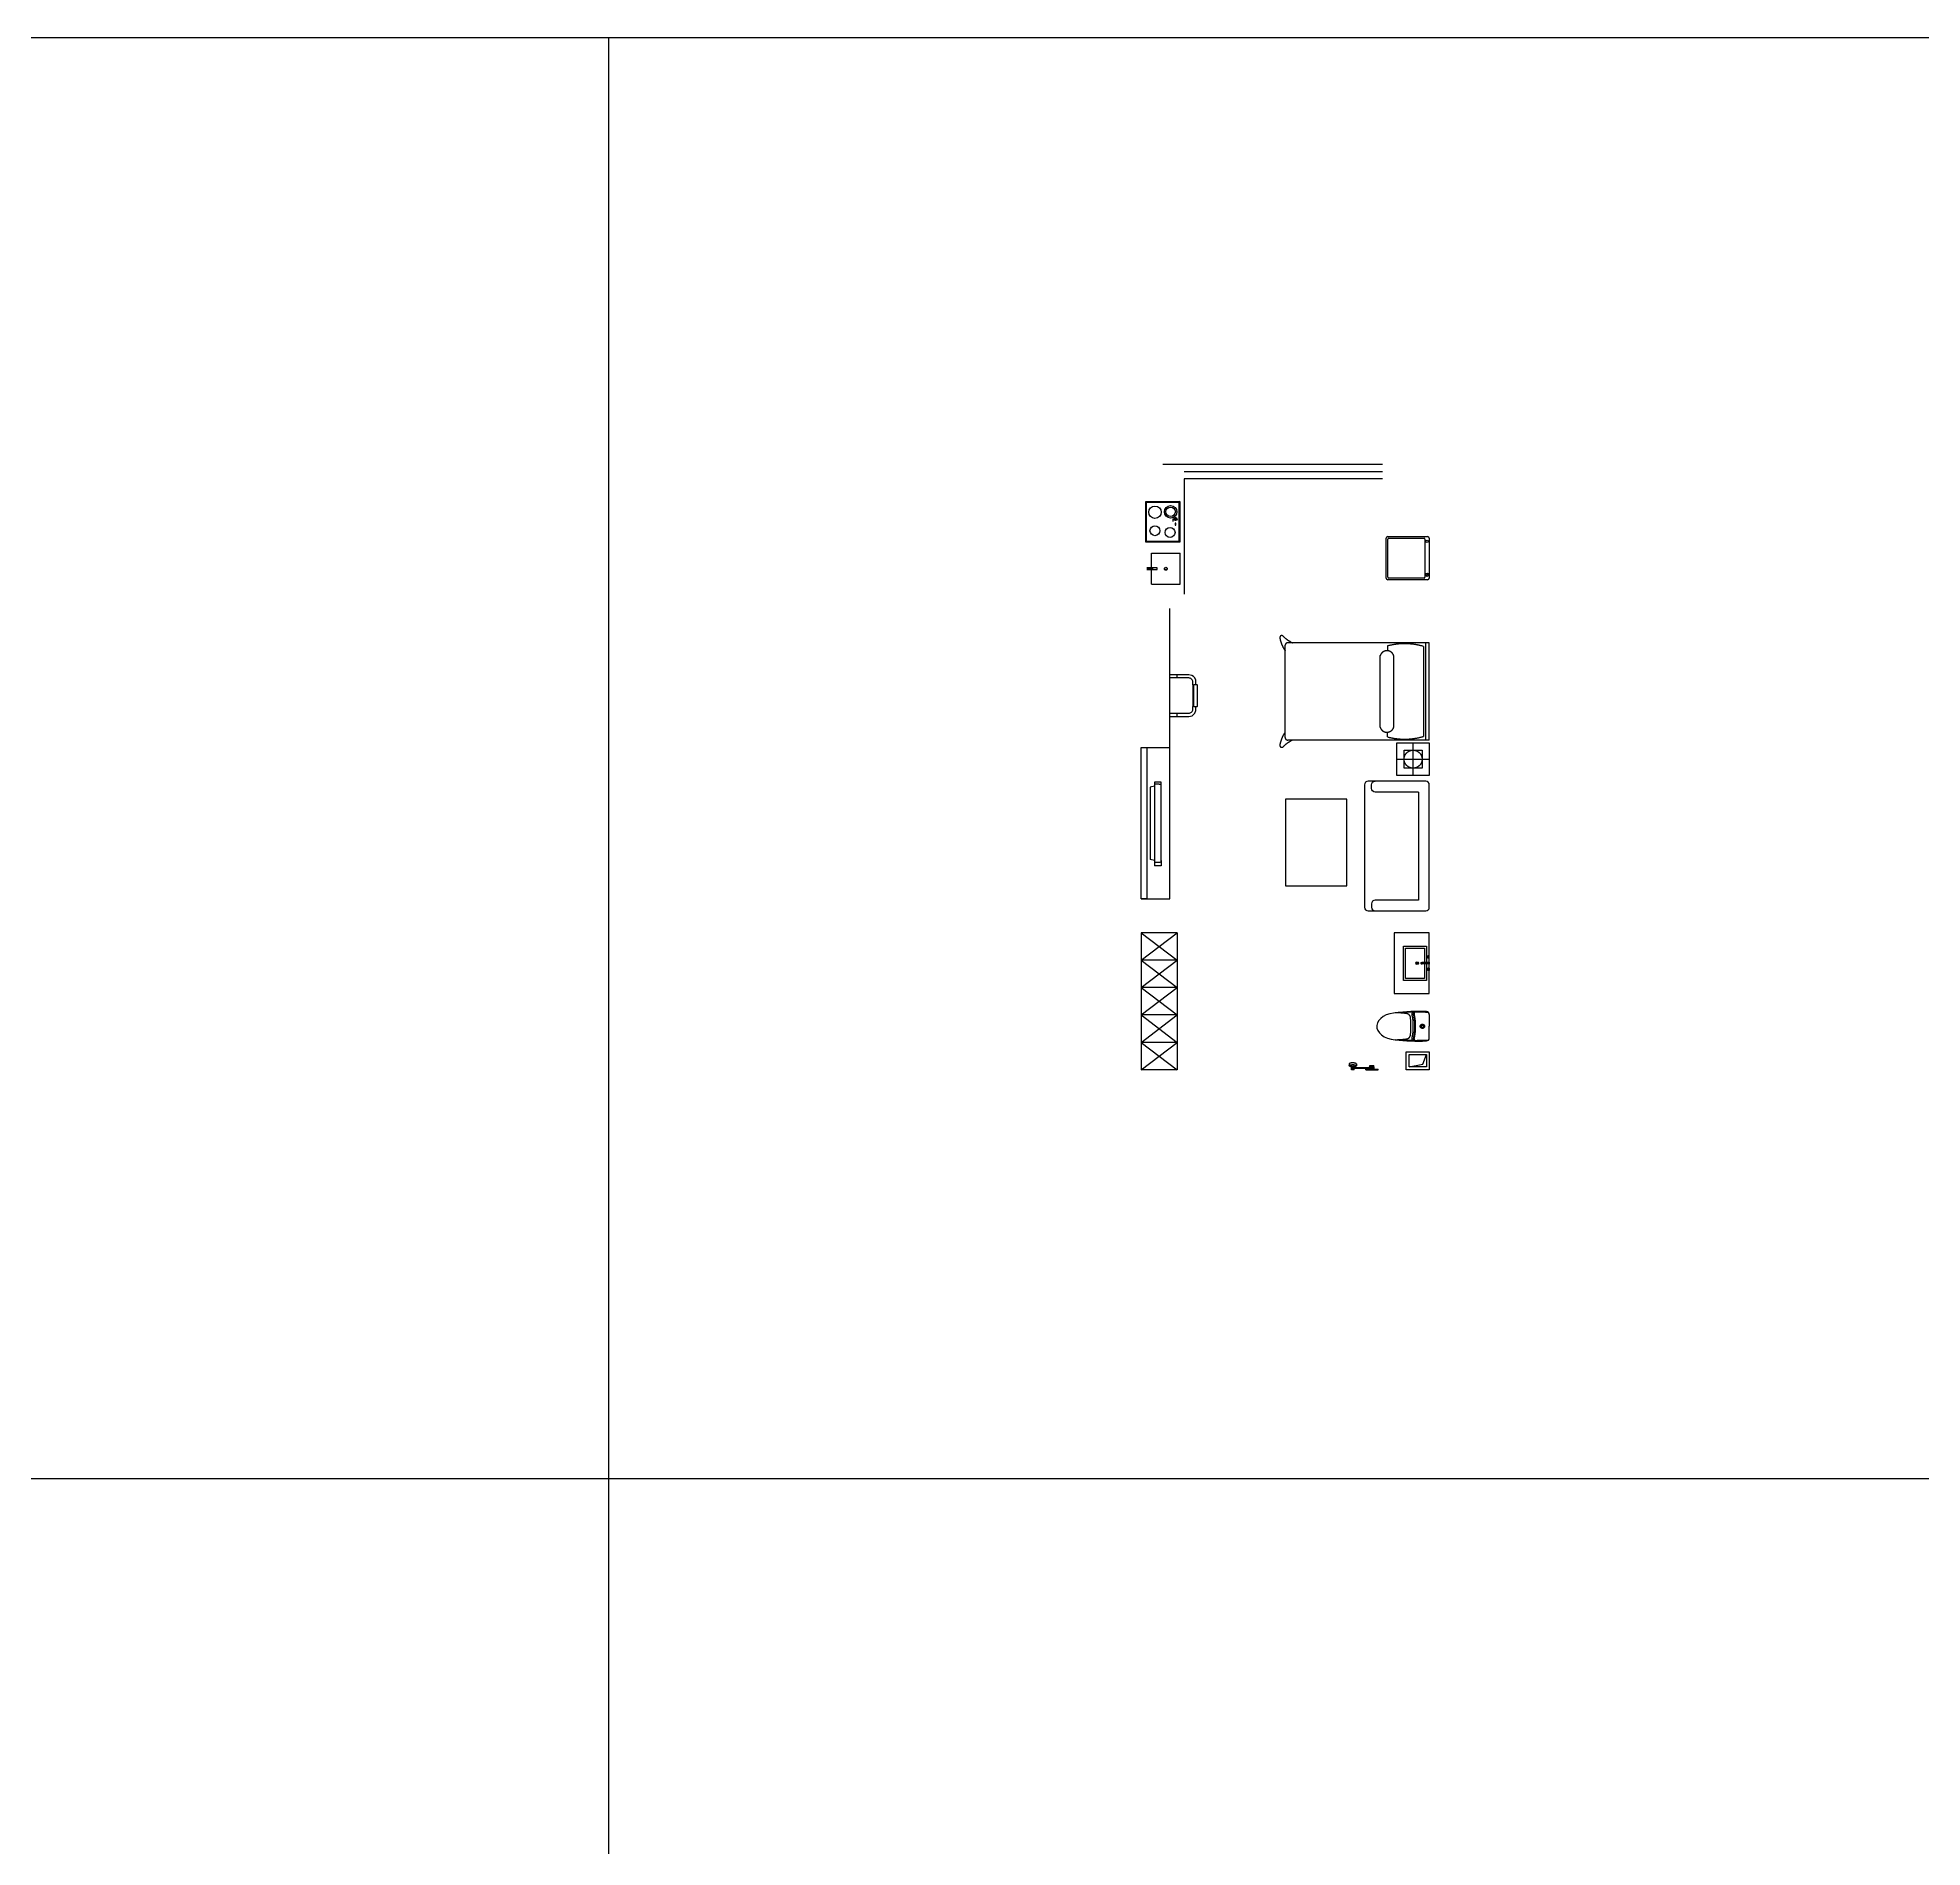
# Model space of a CAD drawing. Extents: x 64524 to 106254978, y -22354 to 20449254.
# Drawn here: x 106127057 to 106153212, y 19862100 to 19887214 of the extents above; entities that cross this region are included whole.
import ezdxf

# ---------------------------------------------------------------- set-up
doc = ezdxf.new("R2010")
doc.units = 0
doc.header["$LTSCALE"] = 1000
doc.header["$MEASUREMENT"] = 0
doc.linetypes.add('DASH', pattern=[0.35, 0.25, -0.1])
doc.layers.get('0').update_dxf_attribs({"color": 255, "linetype": 'CONTINUOUS'})
for name, color, linetype in [('B不可动建筑图层', 6, 'CONTINUOUS'), ('DOOR_FIRE_TEXT', 7, 'CONTINUOUS'), ('J家具', 4, 'CONTINUOUS'), ('K可动模块', 4, 'CONTINUOUS'), ('LVTRY', 252, 'CONTINUOUS'), ('阳台', 6, 'CONTINUOUS')]:
    doc.layers.add(name, color=color, linetype=linetype)
doc.styles.add('ROMANS', font='romans.shx', dxfattribs={"width": 0.5})

# ---------------------------------------------------------------- blocks, each defined once
blk = doc.blocks.new('$plan$00000401')
for p, q in [((-276, 0), (276, 0)), ((-300, -576), (-300, -24)), ((-276, -528), (-276, -36)), ((-264, -24), (264, -24)), ((276, -36), (276, -528)), ((300, -24), (300, -576)), ((276, -600), (-276, -600)), ((264, -540), (-264, -540))]:
    blk.add_line(p, q)
at = {"lineweight": 13}
blk.add_line((-218, -582), (-242, -558), dxfattribs=at)
for centre, radius in [((-230, -570), 23.2), ((234, -568), 17.2)]:
    blk.add_circle(centre, radius)
blk.add_circle((-230, -570), 17.2, dxfattribs=at)
for centre, radius, start, end in [((-276, -24), 24, 90, 180), ((276, -24), 24, 0, 90), ((-264, -36), 12, 90, 180), ((264, -36), 12, 0, 90), ((-276, -576), 24, 180, 270), ((-264, -528), 12, 180, 270), ((264, -528), 12, 270, 0), ((276, -576), 24, 270, 0)]:
    blk.add_arc(centre, radius, start, end)
blk = doc.blocks.new('xiyiji2')
blk.add_blockref('$plan$00000401', (300, 0))

msp = doc.modelspace()

# ---------------------------------------------------------------- linework, layer by layer
at = {"linetype": 'Continuous'}
for p, q in [((106254978, 19887214), (106054978, 19887214)), ((106134978, 19887214), (106134978, 19827214)), ((106254978, 19867214), (106054978, 19867214))]:
    msp.add_line(p, q, dxfattribs=at)
at = {"layer": 'B不可动建筑图层', "color": 6}
msp.add_line((106145720, 19881291), (106142670, 19881291), dxfattribs=at)
at = {"layer": 'DOOR_FIRE_TEXT', "color": 4, "linetype": 'ByBlock', "extrusion": (-1.36181e-08, 7.05691e-19, 1)}
for p, q in [((106143032, 19878373, 0), (106142770, 19878373)), ((106143074, 19878364, 0), (106143032, 19878373, 0)), ((106143096, 19878349, 0), (106143074, 19878364, 0)), ((106143115, 19878330, 0), (106143096, 19878349, 0)), ((106143128, 19878299, 0), (106143115, 19878330, 0)), ((106143132, 19878273, 0), (106143128, 19878299, 0)), ((106143132, 19878235, 0), (106143132, 19878273, 0)), ((106143143, 19878235, 0), (106143132, 19878235, 0)), ((106143150, 19878232, 0), (106143143, 19878235, 0)), ((106143153, 19878225, 0), (106143150, 19878232, 0)), ((106143153, 19877941, 0), (106143153, 19878225, 0)), ((106142770, 19877793), (106143032, 19877793, 0)), ((106143032, 19877793, 0), (106143077, 19877802, 0)), ((106143077, 19877802, 0), (106143118, 19877840, 0)), ((106143118, 19877840, 0), (106143132, 19877878, 0)), ((106143132, 19877878, 0), (106143132, 19877931, 0)), ((106143132, 19877931, 0), (106143143, 19877931, 0)), ((106143143, 19877931, 0), (106143150, 19877934, 0)), ((106143150, 19877934, 0), (106143153, 19877941, 0))]:
    msp.add_line(p, q, dxfattribs=at)
at = {"layer": 'J家具'}
for p, q in [((106142970, 19881091), (106142970, 19879491)), ((106142445, 19880766, 3), (106142434, 19880777)), ((106142907, 19880777, -1), (106142896, 19880766, 3)), ((106142809, 19880520, 1), (106142817, 19880520, 1)), ((106142844, 19880534, 1), (106142852, 19880534, 1)), ((106142844, 19880463, 1), (106142852, 19880463, 1)), ((106142434, 19880212), (106142445, 19880223, 3)), ((106142907, 19880212, -1), (106142896, 19880223, 3)), ((106142770, 19876751), (106142770, 19879291)), ((106142370, 19877362), (106142453, 19877362)), ((106142370, 19875262), (106142370, 19877362)), ((106142370, 19877362), (106142770, 19877362)), ((106142453, 19875262), (106142453, 19877362)), ((106142770, 19875262), (106142770, 19877362)), ((106142558, 19876828), (106142496, 19876813)), ((106142496, 19876813), (106142496, 19875809)), ((106142554, 19876880), (106142554, 19876774)), ((106142651, 19876880), (106142554, 19876880)), ((106142621, 19876852), (106142558, 19876852)), ((106142558, 19876852), (106142558, 19875770)), ((106142651, 19876788), (106142651, 19876880)), ((106142651, 19875796), (106142651, 19876826)), ((106142558, 19875794), (106142496, 19875809)), ((106142554, 19875848), (106142554, 19875721)), ((106142651, 19875721), (106142554, 19875721)), ((106142558, 19875770), (106142621, 19875770)), ((106142651, 19875796), (106142651, 19875721)), ((106142453, 19875262), (106142370, 19875262)), ((106142370, 19875262), (106142770, 19875262)), ((106142370, 19874791, 0), (106142370, 19872891, 0)), ((106142870, 19874791), (106142370, 19874791)), ((106142870, 19874791, 0), (106142870, 19872891, 0)), ((106142870, 19874411), (106142370, 19874411)), ((106142870, 19874031), (106142370, 19874031)), ((106142870, 19873651), (106142370, 19873651)), ((106146370, 19873658), (106146370, 19873494)), ((106142870, 19873271), (106142370, 19873271)), ((106146370, 19873331), (106146370, 19873494)), ((106142870, 19872891, 0), (106142370, 19872891, 0))]:
    msp.add_line(p, q, dxfattribs=at)
at = {"layer": 'J家具', "linetype": 'DASH', "ltscale": 150}
for p, q in [((106144370, 19878706), (106144370, 19878781)), ((106144473, 19878816), (106144405, 19878816)), ((106145470, 19878816), (106144473, 19878816)), ((106146370, 19878816), (106145465, 19878816)), ((106146320, 19877466), (106146320, 19878816)), ((106146370, 19877466), (106146370, 19878816)), ((106144370, 19877576), (106144370, 19878706)), ((106144370, 19877501), (106144370, 19877576)), ((106144473, 19877466), (106144405, 19877466)), ((106145687, 19877466), (106144473, 19877466)), ((106146370, 19877466), (106145687, 19877466)), ((106145920, 19877426), (106146370, 19877426)), ((106145920, 19876976), (106145920, 19877426)), ((106146370, 19877426), (106146370, 19876976)), ((106146370, 19876976), (106145920, 19876976))]:
    msp.add_line(p, q, dxfattribs=at)
at = {"layer": 'J家具', "color": 251, "linetype": 'DASH', "ltscale": 150}
for p, q in [((106145791, 19878773), (106145791, 19878706)), ((106146289, 19878766), (106146289, 19877516)), ((106145688, 19878547), (106145688, 19878638)), ((106145688, 19877644), (106145688, 19878638)), ((106145876, 19877644), (106145876, 19878638)), ((106145791, 19877509), (106145791, 19877576)), ((106145920, 19877201), (106146370, 19877201)), ((106146020, 19877326), (106146270, 19877326)), ((106146020, 19877076), (106146020, 19877326)), ((106146145, 19876976), (106146145, 19877426)), ((106146270, 19877326), (106146270, 19877076)), ((106146270, 19877076), (106146020, 19877076))]:
    msp.add_line(p, q, dxfattribs=at)
at = {"layer": 'J家具', "extrusion": (1.12917e-07, -2.4151e-06, 1)}
msp.add_line((106146220, 19876745, 0), (106146220, 19875245, 0), dxfattribs=at)
at = {"layer": 'J家具', "color": 251, "ltscale": 150}
for p, q in [((106142370, 19874791), (106142870, 19874411, 0)), ((106142370, 19874411, 0), (106142870, 19874791)), ((106142370, 19874411), (106142870, 19874031, 0)), ((106142370, 19874031), (106142870, 19874411)), ((106142370, 19874031), (106142870, 19873651, 0)), ((106142370, 19873651), (106142870, 19874031)), ((106142370, 19873651), (106142870, 19873271)), ((106142370, 19873271, 0), (106142870, 19873651)), ((106142370, 19873271, 0), (106142870, 19872891, 0)), ((106142370, 19872891), (106142870, 19873271))]:
    msp.add_line(p, q, dxfattribs=at)
at = {"layer": 'J家具', "extrusion": (-7.05688e-19, -1.36181e-08, 1)}
for p, q in [((106146259, 19874379, 0), (106146269, 19874380, 0)), ((106146259, 19874361, 0), (106146269, 19874360, 0)), ((106146363, 19874380, 0), (106146271, 19874380, 0)), ((106146363, 19874360, 0), (106146271, 19874360, 0)), ((106146366, 19874473, 0), (106146350, 19874473, 0)), ((106146350, 19874439, 0), (106146350, 19874473, 0)), ((106146366, 19874439, 0), (106146350, 19874439, 0)), ((106146363, 19874384, 0), (106146363, 19874356, 0)), ((106146370, 19874384, 0), (106146363, 19874384, 0)), ((106146370, 19874356, 0), (106146363, 19874356, 0)), ((106146366, 19874439, 0), (106146366, 19874473, 0)), ((106146370, 19874470, 0), (106146366, 19874470, 0)), ((106146370, 19874442, 0), (106146366, 19874442, 0)), ((106146367, 19874384, 0), (106146367, 19874356, 0)), ((106146370, 19874384, 0), (106146370, 19874356, 0)), ((106146366, 19874302, 0), (106146350, 19874302, 0)), ((106146350, 19874302, 0), (106146350, 19874267, 0)), ((106146366, 19874267, 0), (106146350, 19874267, 0)), ((106146366, 19874302, 0), (106146366, 19874267, 0)), ((106146370, 19874298, 0), (106146366, 19874298, 0)), ((106146370, 19874271, 0), (106146366, 19874271, 0))]:
    msp.add_line(p, q, dxfattribs=at)
at = {"layer": 'J家具', "linetype": 'DASH', "ltscale": 150, "extrusion": (1.36181e-08, -7.05689e-19, 1)}
for p, q in [((106145489, 19872891, 0), (106145489, 19872901, 0)), ((106145489, 19872901, 0), (106145659, 19872901, 0)), ((106145489, 19872891, 0), (106145659, 19872891, 0)), ((106145542, 19872930, 0), (106145544, 19872932, 0)), ((106145542, 19872893, 0), (106145542, 19872930, 0)), ((106145544, 19872891, 0), (106145542, 19872893, 0)), ((106145544, 19872932, 0), (106145604, 19872932, 0)), ((106145544, 19872891, 0), (106145604, 19872891, 0)), ((106145546, 19872949, 0), (106145547, 19872950, 0)), ((106145546, 19872915, 0), (106145546, 19872949, 0)), ((106145547, 19872914, 0), (106145546, 19872915, 0)), ((106145547, 19872950, 0), (106145600, 19872950, 0)), ((106145547, 19872914, 0), (106145600, 19872914, 0)), ((106145548, 19872914, 0), (106145548, 19872903, 0)), ((106145558, 19872943, 0), (106145559, 19872944, 0)), ((106145558, 19872915, 0), (106145558, 19872943, 0)), ((106145559, 19872914, 0), (106145558, 19872915, 0)), ((106145559, 19872944, 0), (106145588, 19872944, 0)), ((106145559, 19872914, 0), (106145588, 19872914, 0)), ((106145560, 19872912, 0), (106145587, 19872912, 0)), ((106145560, 19872912, 0), (106145560, 19872903, 0)), ((106145561, 19872914, 0), (106145561, 19872912, 0)), ((106145586, 19872914, 0), (106145586, 19872912, 0)), ((106145587, 19872912, 0), (106145587, 19872903, 0)), ((106145588, 19872944, 0), (106145589, 19872943, 0)), ((106145589, 19872915, 0), (106145588, 19872914, 0)), ((106145589, 19872915, 0), (106145589, 19872943, 0)), ((106145599, 19872914, 0), (106145599, 19872903, 0)), ((106145600, 19872950, 0), (106145601, 19872949, 0)), ((106145600, 19872914, 0), (106145601, 19872915, 0)), ((106145601, 19872915, 0), (106145601, 19872949, 0)), ((106145604, 19872932, 0), (106145606, 19872930, 0)), ((106145606, 19872893, 0), (106145604, 19872891, 0)), ((106145606, 19872893, 0), (106145606, 19872930, 0)), ((106145659, 19872891, 0), (106145659, 19872901, 0))]:
    msp.add_line(p, q, dxfattribs=at)
at = {"layer": 'J家具', "elevation": 1}
for points in [[(106142809, 19880532), (106142809, 19880508, 0.414214), (106142812, 19880506), (106142815, 19880506, 0.414214), (106142817, 19880508), (106142817, 19880532, 0.414214), (106142815, 19880535), (106142812, 19880535, 0.414214)], [(106142844, 19880546), (106142844, 19880522, 0.414214), (106142847, 19880519), (106142850, 19880519, 0.414214), (106142852, 19880522), (106142852, 19880546, 0.414214), (106142850, 19880549), (106142847, 19880549, 0.414214)], [(106142844, 19880475), (106142844, 19880451, 0.414214), (106142847, 19880449), (106142850, 19880449, 0.414214), (106142852, 19880451), (106142852, 19880475, 0.414214), (106142850, 19880478), (106142847, 19880478, 0.414214)]]:
    msp.add_lwpolyline(points, format="xyb", close=True, dxfattribs=at)
at = {"layer": 'J家具'}
for points in [[(106142514, 19879628), (106142914, 19879628), (106142914, 19880059)], [(106142514, 19879628), (106142514, 19880059), (106142914, 19880059)], [(106142594, 19879855), (106142452, 19879855)], [(106142452, 19879832), (106142594, 19879832)], [(106142595, 19879833), (106142595, 19879855), (106142594, 19879855)], [(106142595, 19879855), (106142594, 19879855)], [(106142595, 19879833), (106142595, 19879832), (106142594, 19879832)]]:
    msp.add_lwpolyline(points, dxfattribs=at)
for points in [[(106142532, 19879852), (106142455, 19879852), (106142455, 19879836), (106142532, 19879836)], [(106142714, 19879823), (106142706, 19879825), (106142700, 19879829), (106142696, 19879834), (106142694, 19879839), (106142693, 19879843), (106142694, 19879848), (106142695, 19879852), (106142698, 19879856), (106142702, 19879860), (106142706, 19879863), (106142714, 19879864), (106142722, 19879863), (106142729, 19879858), (106142733, 19879852), (106142734, 19879844), (106142733, 19879836), (106142729, 19879829), (106142722, 19879825)], [(106142714, 19879827), (106142705, 19879829), (106142700, 19879835), (106142697, 19879844), (106142700, 19879852), (106142705, 19879858), (106142714, 19879861), (106142722, 19879858), (106142729, 19879852), (106142731, 19879844), (106142729, 19879835), (106142722, 19879829)]]:
    msp.add_lwpolyline(points, close=True, dxfattribs=at)
at = {"layer": 'J家具', "extrusion": (1.12917e-07, -2.4151e-06, 1), "elevation": -36}
msp.add_lwpolyline([(106145520, 19876895, 0.414214), (106145470, 19876845), (106145470, 19875145, 0.414214), (106145520, 19875095), (106146320, 19875095, 0.414214), (106146370, 19875145), (106146370, 19876845, 0.414214), (106146320, 19876895)], format="xyb", close=True, dxfattribs=at)
at = {"layer": 'J家具', "extrusion": (1.12945e-07, 2.4151e-06, 1), "elevation": 60}
msp.add_lwpolyline([(106146220, 19876745), (106145617, 19876745, -0.414214), (106145567, 19876795), (106145567, 19876846, -0.414214), (106145617, 19876896)], format="xyb", dxfattribs=at)
at = {"layer": 'J家具', "elevation": 0}
msp.add_lwpolyline([(106145225, 19876644), (106144375, 19876644), (106144375, 19875444), (106145225, 19875444)], close=True, dxfattribs=at)
at = {"layer": 'J家具', "extrusion": (1.12917e-07, -2.4151e-06, 1), "elevation": -36}
msp.add_lwpolyline([(106146220, 19875245), (106145617, 19875245, 0.414214), (106145567, 19875195), (106145567, 19875145, 0.414214), (106145617, 19875095)], format="xyb", dxfattribs=at)
at = {"layer": 'J家具', "extrusion": (-7.05688e-19, -1.36181e-08, 1), "elevation": 0}
for points in [[(106146331, 19874360), (106146331, 19874128), (106146011, 19874128), (106146011, 19874608), (106146331, 19874608), (106146331, 19874380)], [(106146301, 19874360), (106146301, 19874158), (106146041, 19874158), (106146041, 19874578), (106146301, 19874578), (106146301, 19874380)]]:
    msp.add_lwpolyline(points, dxfattribs=at)
at = {"layer": 'J家具', "linetype": 'DASH', "ltscale": 150}
for points in [[(106146050, 19872891), (106146050, 19873141), (106146370, 19873141), (106146370, 19872891)], [(106146090, 19872931), (106146090, 19873101), (106146330, 19873101), (106146330, 19872931)]]:
    msp.add_lwpolyline(points, close=True, dxfattribs=at)
at = {"layer": 'J家具', "color": 251, "linetype": 'DASH', "ltscale": 150}
msp.add_lwpolyline([(106146091, 19872931), (106146280, 19872969), (106146331, 19873101)], dxfattribs=at)
at = {"layer": 'J家具', "linetype": 'DASH', "ltscale": 150, "extrusion": (1.36181e-08, -7.05689e-19, 1), "elevation": 1}
for points in [[(106145258, 19872971), (106145258, 19872947)], [(106145290, 19872891), (106145291, 19872930)], [(106145327, 19872891), (106145290, 19872891)], [(106145294, 19872907), (106145294, 19872933)], [(106145299, 19872941), (106145297, 19872943)], [(106145318, 19872941), (106145320, 19872943)], [(106145323, 19872907), (106145323, 19872933)], [(106145542, 19872917), (106145323, 19872917)], [(106145542, 19872907), (106145323, 19872907)], [(106145327, 19872891), (106145326, 19872930)], [(106145358, 19872971), (106145358, 19872947)], [(106145489, 19872901), (106145552, 19872903), (106145607, 19872903), (106145659, 19872901)]]:
    msp.add_lwpolyline(points, dxfattribs=at)
at = {"layer": 'J家具'}
for centre, radius in [((106142563, 19880628, 611), 86.2), ((106142780, 19880634, 611), 86.2), ((106142780, 19880634, 611), 65.5), ((106142563, 19880372, 611), 69.4), ((106142772, 19880348, 611), 69.4), ((106142849, 19880534, 1), 20.3), ((106142849, 19880534, 1), 17.5)]:
    msp.add_circle(centre, radius, dxfattribs=at)
at = {"layer": 'J家具', "color": 251, "linetype": 'DASH', "ltscale": 150}
for centre, radius in [((106146145, 19877201), 125), ((106146274, 19873494), 29.6), ((106146274, 19873494), 16.1)]:
    msp.add_circle(centre, radius, dxfattribs=at)
at = {"layer": 'J家具', "extrusion": (-7.05688e-19, -1.36181e-08, 1)}
for radius in [16.9, 12.3, 10.3]:
    msp.add_circle((106146202, 19874370, 0), radius, dxfattribs=at)
at = {"layer": 'J家具', "linetype": 'DASH', "ltscale": 150}
for centre, radius, start, end in [((106144322, 19878890), 26.4, 44.4254, 190.1236), ((106144741, 19878965), 453, 190.1236, 214.9237), ((106144653, 19879214), 437, 224.4254, 245.7104), ((106144405, 19878781), 35, 90, 180), ((106144405, 19878781), 35, 90, 180), ((106144741, 19877317), 453, 145.0763, 169.8764), ((106144653, 19877067), 437, 114.2896, 135.5746), ((106144405, 19877501), 35, 180, 270), ((106144405, 19877501), 35, 180, 270), ((106144322, 19877392), 26.4, 169.8764, 315.5746)]:
    msp.add_arc(centre, radius, start, end, dxfattribs=at)
at = {"layer": 'J家具', "color": 251, "linetype": 'DASH', "ltscale": 150}
for centre, radius, start, end in [((106146028, 19877867), 936, 73.7614, 104.6385), ((106145782, 19878607), 98.8, 17.9551, 162.0449), ((106145782, 19877674), 98.8, 197.9551, 342.0449), ((106146028, 19878415), 936, 255.3615, 286.2386), ((106146173, 19869378), 4312, 87.5288, 93.6994), ((106145902, 19872581), 1100, 81.703, 90.3481), ((106146049, 19873610), 60, 5.3921, 79.5299), ((106144737, 19873486), 1378, 0.3409, 5.3921), ((106146152, 19873666), 24.1, 108.0596, 207.7967), ((106145596, 19873518), 552, 357.5425, 14.3815), ((106146168, 19873671), 18.8, 84.0685, 197.6407), ((106145577, 19873518), 592, 357.7467, 14.3815), ((106146177, 19873673), 18.2, 113.5276, 196.6187), ((106145577, 19873518), 602, 357.7467, 14.3815), ((106145902, 19874408), 1100, 269.6519, 278.297), ((106146173, 19877611), 4312, 266.3006, 272.4712), ((106146049, 19873379), 60, 280.4701, 354.6079), ((106144737, 19873503), 1378, 354.6079, 359.6591), ((106146152, 19873322), 24.1, 152.2033, 251.9404), ((106145596, 19873471), 552, 345.6185, 2.4575), ((106146168, 19873318), 18.8, 162.3593, 275.9315), ((106145577, 19873471), 592, 345.6185, 2.2533), ((106146177, 19873316), 18.2, 163.3813, 246.4724), ((106145577, 19873471), 602, 345.6185, 2.2533)]:
    msp.add_arc(centre, radius, start, end, dxfattribs=at)
at = {"layer": 'J家具', "extrusion": (-7.05688e-19, -1.36181e-08, 1)}
for centre, radius, start, end in [((106146260, 19874370, 0), 8.91, 97.6621, 262.3376), ((106146271, 19874370, 0), 10.3, 89.9998, 269.9998)]:
    msp.add_arc(centre, radius, start, end, dxfattribs=at)
at = {"layer": 'J家具'}
for centre, radius, start, end in [((106146215, 19871123), 2577, 87.4001, 97.1336), ((106146330, 19873658), 40, 0, 87.4001), ((106146215, 19875866), 2577, 262.8664, 272.5999), ((106146330, 19873331), 40, 272.5999, 0)]:
    msp.add_arc(centre, radius, start, end, dxfattribs=at)
at = {"layer": 'J家具', "linetype": 'DASH', "ltscale": 150, "extrusion": (1.36181e-08, -7.05689e-19, 1)}
for centre, radius, start, end in [((106145308, 19872930, 1), 17.3, 132.784, 180), ((106145308, 19872930, 1), 15.3, 132.784, 47.216), ((106145308, 19872930, 1), 14.3, 132.784, 47.216), ((106145308, 19872907, 1), 14, 177.7558, 0), ((106145308, 19872930, 1), 17.3, 0, 47.216)]:
    msp.add_arc(centre, radius, start, end, dxfattribs=at)
at = {"layer": 'J家具'}
for centre, major_axis, ratio, start_param, end_param in [((106142621, 19876826), (-30, 0), 0.84, 3.141592, 4.712388), ((106142621, 19875796), (-30, 0), 0.84, 1.570796, 3.141592), ((106145929, 19873494), (289, 0), 0.648116, 1.570796, 4.592942)]:
    msp.add_ellipse(centre, major_axis=major_axis, ratio=ratio, start_param=start_param, end_param=end_param, dxfattribs=at)
at = {"layer": 'J家具', "linetype": 'DASH', "ltscale": 150, "extrusion": (1.36181e-08, -7.05689e-19, 1)}
for centre, start_param, end_param in [((106145308, 19872971, 0), 0, 3.141593), ((106145308, 19872947, 0), 4.712389, 10.995574)]:
    msp.add_ellipse(centre, major_axis=(50, 0, 0), ratio=0.298895, start_param=start_param, end_param=end_param, dxfattribs=at)
at = {"layer": 'J家具', "linetype": 'DASH', "ltscale": 150, "extrusion": (-1.36181e-08, 7.05689e-19, -1)}
msp.add_ellipse((106145308, 19872946, 0), major_axis=(42.9, 0, 0), ratio=0.257242, start_param=-1.570796, end_param=4.712389, dxfattribs=at)
at = {"layer": 'J家具'}
for points in [[(106142907, 19880777, -1), (106142907, 19880212, -1), (106142434, 19880212), (106142434, 19880777)], [(106142896, 19880766, 3), (106142896, 19880223, 1), (106142445, 19880223, 1), (106142445, 19880766, 3)]]:
    msp.add_3dface(points, dxfattribs=at)
at = {"layer": 'K可动模块', "extrusion": (-1.36181e-08, 7.05691e-19, 1)}
msp.add_line((106143087, 19878235, 0), (106143087, 19877931, 0), dxfattribs=at)
at = {"layer": 'K可动模块', "extrusion": (-1.36181e-08, 7.05691e-19, 1), "elevation": -1}
for points in [[(106143087, 19878235), (106143087, 19878273, 0.414214), (106143032, 19878328), (106142770, 19878328)], [(106142770, 19877838), (106143032, 19877838, 0.414214), (106143087, 19877893), (106143087, 19877931)]]:
    msp.add_lwpolyline(points, format="xyb", dxfattribs=at)
for points in [[(106142868, 19878373), (106142868, 19878328)], [(106142868, 19877838), (106142868, 19877793)]]:
    msp.add_lwpolyline(points, dxfattribs=at)
msp.add_lwpolyline([(106143097, 19878225), (106143097, 19877941, 0.414214), (106143107, 19877931), (106143143, 19877931, 0.414214), (106143153, 19877941), (106143153, 19878225, 0.414214), (106143143, 19878235), (106143107, 19878235, 0.414214)], format="xyb", close=True, dxfattribs=at)
at = {"layer": 'LVTRY'}
msp.add_lwpolyline([(106146370, 19873950), (106146370, 19874791), (106145882, 19874791), (106145882, 19873950)], close=True, dxfattribs=at)
at = {"layer": '阳台'}
for p, q in [((106145720, 19881191), (106142970, 19881191)), ((106145720, 19881091), (106142970, 19881091))]:
    msp.add_line(p, q, dxfattribs=at)

# ---------------------------------------------------------------- block references
at = {"layer": 'J家具', "rotation": 90}
msp.add_blockref('xiyiji2', (106145770, 19879691), dxfattribs=at)

# ---------------------------------------------------------------- texts
at = {"layer": 'J家具', "char_height": 9.2, "width": 11.96, "attachment_point": 3, "rotation": 90, "style": 'ROMANS'}
for s, insert in [('+', (106142809, 19880516, 1)), ('-', (106142809, 19880530, 1)), ('+', (106142844, 19880530, 1)), ('+', (106142844, 19880459, 1)), ('-', (106142844, 19880544, 1)), ('-', (106142844, 19880473, 1))]:
    msp.add_mtext(s, dxfattribs=dict(at, insert=insert))

doc.saveas('drawing.dxf')
